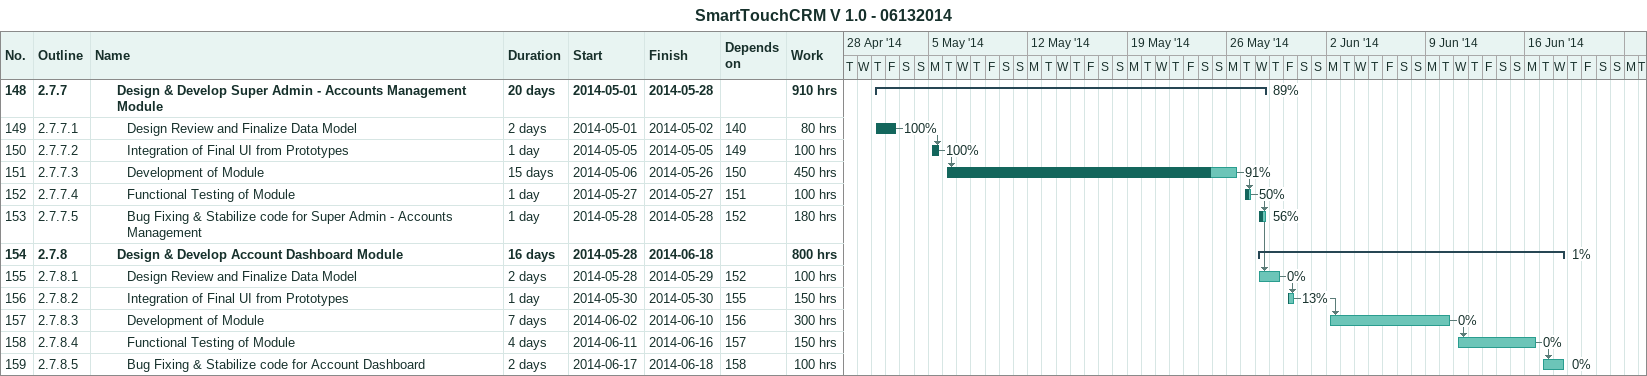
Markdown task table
SmartTouchCRM V 1.0 - 06132014

| ID | WBS | Task | Duration | Start | Finish | Predecessors | % complete | Work (h) |
|---|---|---|---|---|---|---|---|---|
| 148 | 2.7.7 | **Design & Develop Super Admin - Accounts Management Module** | 20d | 2014-05-01 | 2014-05-28 |  | 89 | 910 |
| 149 | 2.7.7.1 | Design Review and Finalize Data Model | 2d | 2014-05-01 | 2014-05-02 | 140 | 100 | 80 |
| 150 | 2.7.7.2 | Integration of Final UI from Prototypes | 1d | 2014-05-05 | 2014-05-05 | 149 | 100 | 100 |
| 151 | 2.7.7.3 | Development of Module | 15d | 2014-05-06 | 2014-05-26 | 150 | 91 | 450 |
| 152 | 2.7.7.4 | Functional Testing of Module | 1d | 2014-05-27 | 2014-05-27 | 151 | 50 | 100 |
| 153 | 2.7.7.5 | Bug Fixing & Stabilize code for Super Admin - Accounts Management | 1d | 2014-05-28 | 2014-05-28 | 152 | 56 | 180 |
| 154 | 2.7.8 | **Design & Develop Account Dashboard Module** | 16d | 2014-05-28 | 2014-06-18 |  | 1 | 800 |
| 155 | 2.7.8.1 | Design Review and Finalize Data Model | 2d | 2014-05-28 | 2014-05-29 | 152 | 0 | 100 |
| 156 | 2.7.8.2 | Integration of Final UI from Prototypes | 1d | 2014-05-30 | 2014-05-30 | 155 | 13 | 150 |
| 157 | 2.7.8.3 | Development of Module | 7d | 2014-06-02 | 2014-06-10 | 156 | 0 | 300 |
| 158 | 2.7.8.4 | Functional Testing of Module | 4d | 2014-06-11 | 2014-06-16 | 157 | 0 | 150 |
| 159 | 2.7.8.5 | Bug Fixing & Stabilize code for Account Dashboard | 2d | 2014-06-17 | 2014-06-18 | 158 | 0 | 100 |
